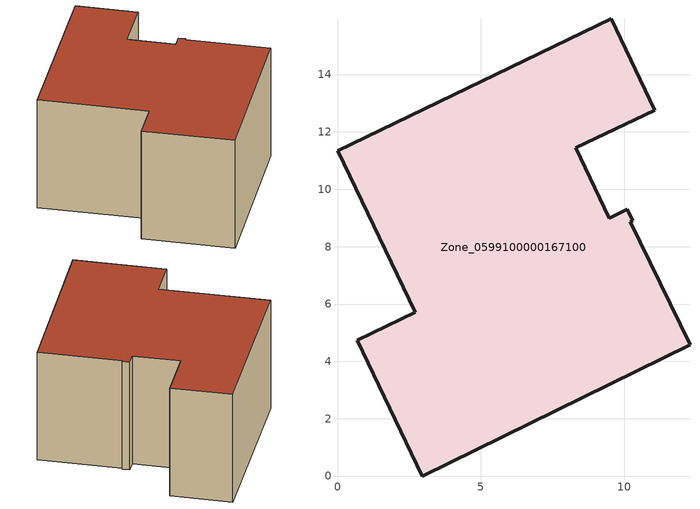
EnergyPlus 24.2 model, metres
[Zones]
Zone_0599100000167100
 floor ground (C_G): 0,11.35 9.54,15.94 11.06,12.76 8.3,11.44 9.47,8.99 10.1,9.3 10.29,8.9 10.2,8.86 12.29,4.58 2.96,0 0.69,4.73 2.71,5.71 z0
 wall outside (C_F): 2.71,5.71 0.69,4.73 2.96,0 12.29,4.58 10.2,8.86 10.29,8.9 10.1,9.3 9.47,8.99 8.3,11.44 11.06,12.76 9.54,15.94 0,11.35 2.71,5.71 z0:6.79
 roof outside (C_R): 9.54,15.94 0,11.35 2.71,5.71 0.69,4.73 2.96,0 12.29,4.58 10.2,8.86 10.29,8.9 10.1,9.3 9.47,8.99 8.3,11.44 11.06,12.76 z6.79
[BUILDING]
Pand.0599100000167100: North Axis=0; Terrain=City; Loads Convergence Tolerance Value=0.04; Temperature Convergence Tolerance Value=0.4; Solar Distribution=FullExterior; Maximum Number of Warmup Days=25; Minimum Number of Warmup Days=1
[Site:Location]
Rotterdam.The.Hague.AP_ZH_NLD Design_Conditions: Latitude=51.96; Longitude=4.45; Time Zone=1; Elevation=-4.5
[SITE:GROUNDTEMPERATURE:BUILDINGSURFACE]
18, 18, 18, 18, 18, 18, 18, 18, 18, 18, 18, 18
[MATERIAL] Thermal Absorptance=0.9; Solar Absorptance=0.7; Visible Absorptance=0.7
Name | Roughness | Thickness | Conductivity | Density | Specific Heat
G.TC.1946-1964 | MediumSmooth | 0.15 | 1 | 540 | 1210
F.TC.1946-1964 | Rough | 0.3 | 0.857143 | 1920 | 840
R.TC.1946-1964 | MediumRough | 0.2 | 0.235294 | 1500 | 1000
[CONSTRUCTION]
C_G: G.TC.1946-1964
C_F: F.TC.1946-1964
C_R: R.TC.1946-1964
[ZONE]
Zone_0599100000167100: Type=1; Multiplier=1; Ceiling Height=Autocalculate; Volume=Autocalculate; Floor Area=autocalculate; Part of Total Floor Area=Yes
[ZONEINFILTRATION:DESIGNFLOWRATE]
Infil_Zone_0599100000167100: Zone or ZoneList or Space or SpaceList=Zone_0599100000167100; Schedule=AlwaysOn; Design Flow Rate Calculation Method=Flow/Area; Flow Rate per Floor Area=0.003; Constant Term Coefficient=1; Temperature Term Coefficient=0; Velocity Term Coefficient=0; Velocity Squared Term Coefficient=0
[HVACTEMPLATE:ZONE:IDEALLOADSAIRSYSTEM]
Zone_0599100000167100: Maximum Heating Supply Air Temperature=50; Minimum Cooling Supply Air Temperature=13; Maximum Heating Supply Air Humidity Ratio=0.0156; Minimum Cooling Supply Air Humidity Ratio=0.0077; Heating Limit=NoLimit; Cooling Limit=NoLimit; Dehumidification Control Type=ConstantSensibleHeatRatio; Cooling Sensible Heat Ratio=0.7; Dehumidification Setpoint=60; Humidification Control Type=None; Humidification Setpoint=30; Outdoor Air Method=None; Outdoor Air Flow Rate per Person=0.00944; Outdoor Air Flow Rate per Zone Floor Area=0; Outdoor Air Flow Rate per Zone=0; Demand Controlled Ventilation Type=None; Outdoor Air Economizer Type=NoEconomizer; Heat Recovery Type=None; Sensible Heat Recovery Effectiveness=0.7; Latent Heat Recovery Effectiveness=0.65
[ZONECONTROL:THERMOSTAT]
ThermostatControl_Zone_0599100000167100: Zone or ZoneList=Zone_0599100000167100; Control Type Schedule=DualSetpointControlType; Control 1=Thermostat_Zone_0599100000167100; Temperature Difference Between Cutout And Setpoint=0
[THERMOSTATSETPOINT:DUALSETPOINT]
Thermostat_Zone_0599100000167100: Heating Setpoint Temperature Schedule=HeatingSetpoint_Zone_0599100000167100; Cooling Setpoint Temperature Schedule=CoolingSetpoint_Zone_0599100000167100
[SCHEDULE:COMPACT]
HeatingSetpoint_Zone_0599100000167100: Through: 12/31, For: AllDays, Until: 24:00, 21
CoolingSetpoint_Zone_0599100000167100: Through: 12/31, For: AllDays, Until: 24:00, 24
DualSetpointControlType: Through: 12/31, For: AllDays, Until: 24:00, 4
AlwaysOn: Through: 12/31, For: AllDays, Until: 24:00, 1
